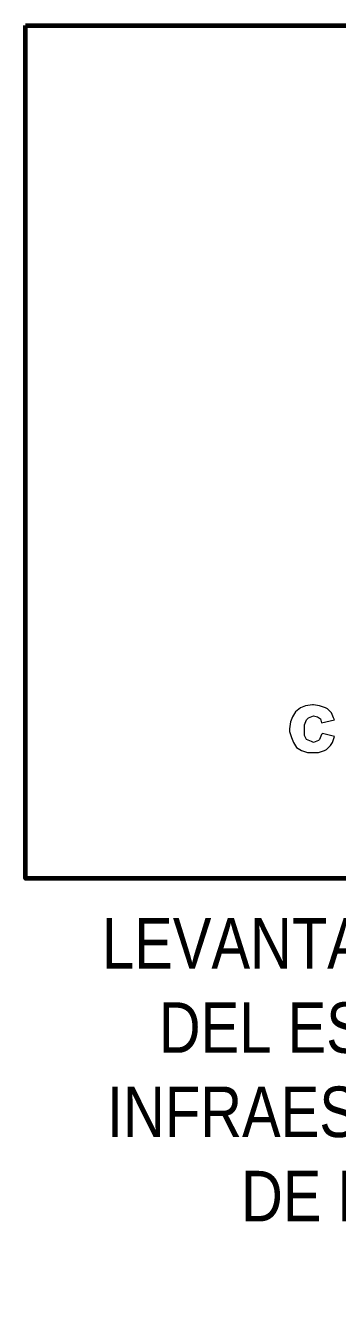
# Model space of a CAD drawing. Header units: inches. Extents: x 140 to 978, y -82 to 38.
# Drawn here: x 895.142 to 896.182, y -10.126 to -5.851 of the extents above; entities that cross this region are included whole.
import ezdxf

# ---------------------------------------------------------------- set-up
doc = ezdxf.new("R2010")
doc.units = ezdxf.units.IN
doc.header["$MEASUREMENT"] = 0
for name, color, linetype, lineweight in [('UNSAAC- ROTULO', 7, 'Continuous', 60), ('UNSAAC-TEXTOS', 250, 'Continuous', 0), ('UNSAAC-TEXTOS ROTULO', 7, 'Continuous', 15)]:
    doc.layers.add(name, color=color, linetype=linetype, lineweight=lineweight)
doc.styles.get("Standard").update_dxf_attribs({"font": 'arial.ttf'})

msp = doc.modelspace()

# ---------------------------------------------------------------- linework, layer by layer
at = {"layer": 'UNSAAC- ROTULO'}
msp.add_lwpolyline([(895.142, -5.851), (899.6903, -5.851), (899.6903, -8.6973), (895.142, -8.6973)], close=True, dxfattribs=at)
at = {"layer": 'UNSAAC-TEXTOS'}
msp.add_lwpolyline([(896.1489, -8.1312), (896.1423, -8.1279), (896.1223, -8.1213), (896.1024, -8.1179), (896.0991, -8.1179), (896.0758, -8.1213), (896.0592, -8.1279), (896.0426, -8.1412), (896.0327, -8.1578), (896.026, -8.1744), (896.0227, -8.1977), (896.0227, -8.2076), (896.0293, -8.2276), (896.036, -8.2442), (896.0459, -8.2608), (896.0626, -8.2707), (896.0825, -8.2774), (896.1024, -8.2774), (896.119, -8.2774), (896.139, -8.2707), (896.1456, -8.2674), (896.1589, -8.2541), (896.1655, -8.2442), (896.1722, -8.2242), (896.1323, -8.2143), (896.129, -8.2176), (896.1223, -8.2342), (896.119, -8.2375), (896.1024, -8.2442), (896.0958, -8.2408), (896.0792, -8.2342), (896.0725, -8.2209), (896.0725, -8.1977), (896.0725, -8.1844), (896.0792, -8.1678), (896.0858, -8.1611), (896.1024, -8.1545), (896.1157, -8.1578), (896.1257, -8.1644), (896.129, -8.1777), (896.1722, -8.1678), (896.1689, -8.1611), (896.1622, -8.1445)], close=True, dxfattribs=at)

# ---------------------------------------------------------------- texts
at = {"layer": 'UNSAAC-TEXTOS ROTULO', "insert": (895.3534, -8.8296), "char_height": 0.16875, "width": 4.200794, "attachment_point": 1}
msp.add_mtext('\\pi0.043224;{\\fArial Narrow|b0|i0|c0|p34;LEVANTAMIENTO TOPOGRÁFICO INTEGRAL \\P\\pi0.23292;DEL ESTADO ACTUAL A DETALLE DE LA \\P\\pi0.059857;INFRAESTRUCTURA INTERIOR Y EXTERIOR \\P\\pi0.50729;DE LA CIUDAD UNIVERSITARIA DE \\P\\pi1.2044;PERAYOC-UNSAAC}', dxfattribs=at)

doc.saveas('drawing.dxf')
